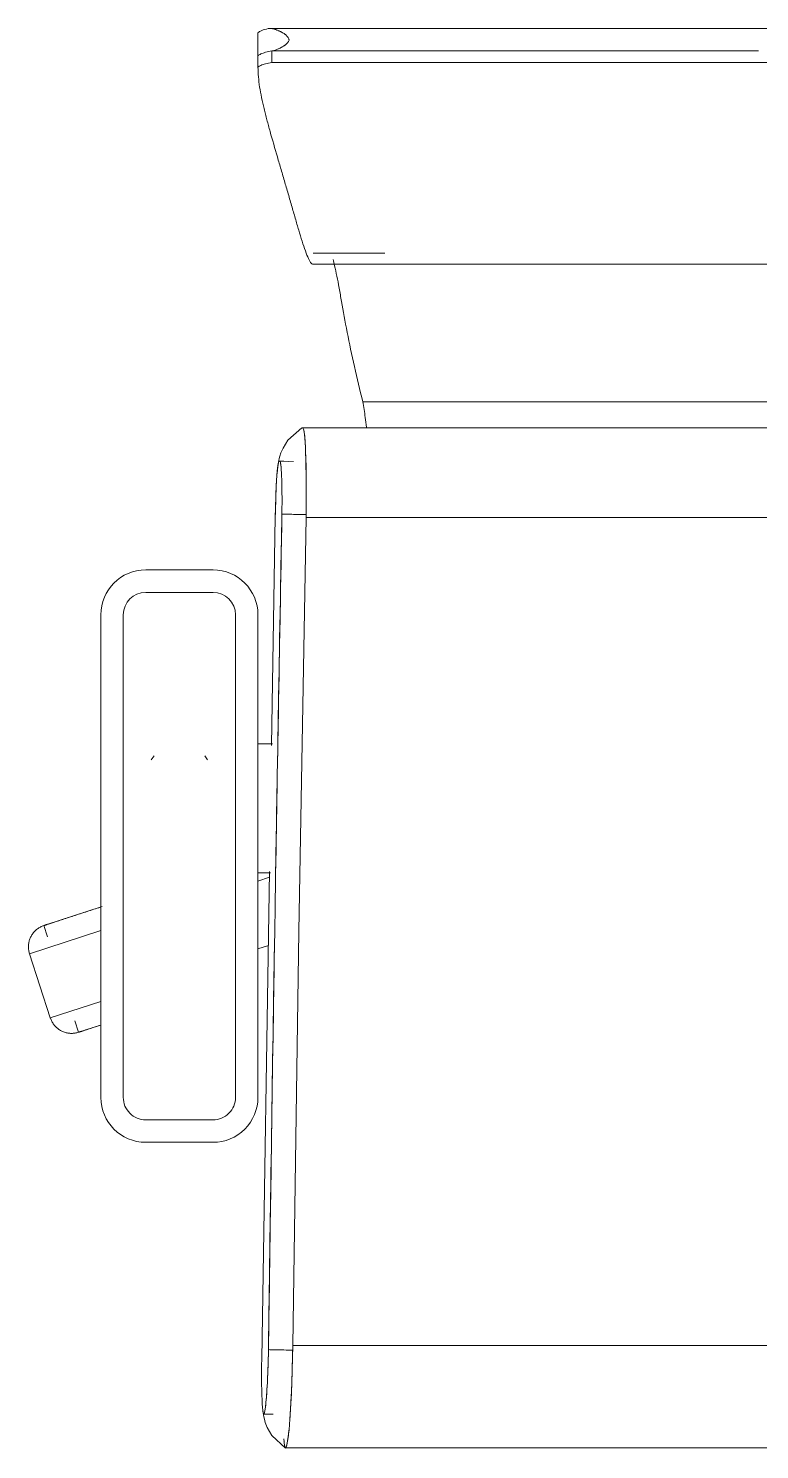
# Model space of a CAD drawing. Header units: millimetres. Extents: x -44657 to 28812, y -28146 to 16565.
# Drawn here: x -18596 to -18270, y -5373 to -4740 of the extents above; entities that cross this region are included whole.
import ezdxf

# ---------------------------------------------------------------- set-up
doc = ezdxf.new("R2010")
doc.units = ezdxf.units.MM
doc.layers.add('I-FURN', color=30, linetype='Continuous', lineweight=5)

# ---------------------------------------------------------------- blocks, each defined once
blk = doc.blocks.new('CHR01 - Operating Chair - CHR01 - Operating Chair-V16-NEW PROPOSED GROUND STOREY PLAN _White Box_')
at = {"layer": 'I-FURN', "color": 31}
for p, q in [((557.6322531374325, 653.6530364702065), (320.0000000000226, 653.6530364702065)), ((556.7561203636716, 650.5367221820452), (556.9024180236704, 651.414508142038)), ((556.9181825943194, 651.5096770285514), (556.7718298783436, 650.6331518713627)), ((558.3652150456213, 650.8149624117849), (558.4882066059683, 649.6177759123555)), ((567.3888116910439, 638.5530022343088), (563.2420092605606, 638.6198149179281)), ((566.933918570879, 637.1704607132277), (566.7872968036792, 636.2923243912912)), ((566.7882257774988, 636.3080983619842), (566.9335442962883, 637.1784295797897)), ((319.9999999999983, 608.0550665512269), (554.4853078323453, 608.0550665512269)), ((568.3115483138081, 614.0239553084061), (564.8114395482351, 396.7858689203164)), ((564.8115380498266, 396.7858695786196), (568.3114912903591, 614.0143031346189)), ((589.9999999999982, 517.5), (619.9999999999974, 517.5)), ((619.9999999999973, 507.4999999999997), (589.9999999999982, 507.4999999999997)), ((569.9999999999998, 282.5), (569.9999999999982, 497.5)), ((579.9999999999984, 497.4999999999999), (580, 282.5)), ((629.9999999999972, 282.5), (629.9999999999972, 497.5)), ((639.9999999999973, 497.5), (639.9999999999973, 282.5)), ((640.5376298444423, 465.4355449262263), (649.8996384254062, 468.4774459104829)), ((640.5376298444423, 465.4355449262263), (649.8996384254062, 468.4774459104829)), ((651.5478499121483, 463.4047725520039), (649.899638425424, 468.4774459104913)), ((640.0532754341874, 454.7635463959947), (662.5003735321025, 462.0570506912794)), ((662.5003735321071, 462.0570506912808), (640.0532754341882, 454.7635463959948)), ((671.7708833633692, 433.5253552024342), (662.5003735321195, 462.057050691284)), ((570.0000000000177, 431.3596901321253), (565.3442131474417, 429.8469332822614)), ((671.7708833633507, 433.5253552024247), (639.9534041203929, 423.1872295119062)), ((639.9534041203923, 423.1872295119059), (671.7708833633554, 433.5253552024261)), ((665.3504881441705, 420.9246200957343), (663.7022766609937, 425.9972934432934)), ((639.458174374537, 412.5116973709347), (665.3504881441534, 420.9246200957254)), ((665.3504881441532, 420.9246200957251), (639.4581743745366, 412.5116973709343)), ((570.0000000000177, 401.1001579842888), (564.8541102048531, 399.428157035194)), ((564.8541102048531, 399.4281570351983), (570.0000000000177, 401.1001579842932)), ((564.5159004253222, 397.3841434101377), (569.3611090929562, 397.3841434101377)), ((592.4048081893094, 347.1335535130306), (593.7140819792322, 345.2623212281667)), ((616.2866759819508, 345.2605911421266), (617.5971273908383, 347.1318234269862)), ((563.9077898608474, 340.6998607413313), (562.263882253158, 238.668933472479)), ((562.2640162065021, 238.6711344826504), (563.907888385194, 340.6998628119526)), ((569.3611090929562, 340.000000000005), (563.5949513554849, 340.000000000005)), ((589.9999999999981, 272.5000000000002), (619.9999999999974, 272.5000000000002)), ((619.9999999999973, 262.5), (589.9999999999981, 262.5)), ((548.5419939605893, 239.1767776810647), (319.9999999999978, 239.1767776810647)), ((554.1079548339535, 214.1899622125084), (560.2405054233043, 214.0911554405004)), ((556.5118739204836, 214.1512645897533), (560.5528622600236, 214.0861567675294)), ((558.4587259331946, 214.1199146935863), (560.243172457844, 214.0911639481417)), ((560.5509865768034, 214.0958545259515), (560.2426922964288, 214.1008217190025)), ((560.243172457844, 214.0911639481417), (560.5513078710011, 214.0861993147364)), ((320.0000000000182, 199.1767776810697), (550.0016336414891, 199.1767776810697)), ((550.3100501197229, 199.1767776810628), (550.0016336414695, 199.1767776810628)), ((523.2493787942859, 187.5604072080927), (116.7533955374832, 187.5604072080927)), ((545.3687510210972, 126.3339430379817), (94.63110800885777, 126.333943037986)), ((545.3669431944362, 121.3529881173778), (513.5121499478423, 121.3529881173778)), ((569.9999915574691, 33.45779477482885), (569.9999915574691, 38.57639222568736)), ((76.14548972440316, 36.38299167046522), (563.8545166946473, 36.38299167046522)), ((563.8545166946474, 31.27095836452079), (563.8545166946473, 36.38299167046524)), ((570.0000000000025, 23.18908064916376), (570.0000000000024, 33.45732740235304)), ((563.853762210885, 31.27095836452083), (346.9386154041456, 31.27095836452083)), ((346.9386154041427, 31.27095836452075), (563.8537622108801, 31.27095836452075)), ((75.32824708241355, 21.28268696634823), (564.6717529176271, 21.28268696634823))]:
    blk.add_line(p, q, dxfattribs=at)
at = {"layer": 'I-FURN', "color": 31, "flags": 128}
for points in [[(556.9024180236704, 651.4145081420378), (557.4240411697835, 653.4620173029427), (557.9210079993034, 653.2583292066142), (558.1409365704151, 652.3641711906913)], [(557.7098129444975, 653.7024242576308), (563.794167726381, 648.0714638990373), (565.8557880471844, 644.5005081800413), (566.7070422012831, 642.3114663131983), (567.1370706330605, 640.8323787365514), (567.3905220975072, 639.7322362378039), (567.5584012453744, 638.8456987705538), (567.6799682746934, 638.0839055022385), (567.7741863700568, 637.3956603792153), (567.8510448804587, 636.7497231427961), (567.8753647671784, 636.5259786943286)], [(554.4853078323453, 608.0550665512263), (554.7343307776738, 619.0544425012316), (555.1118515627337, 629.3865257985758), (555.5949673567426, 638.4245060403471), (556.1543692587961, 645.6200814103659), (556.7561203636717, 650.5367221820452)], [(548.5419939605895, 239.1767776810644), (551.743686767885, 423.6159221161456), (554.4853078323454, 608.0550665512266)], [(649.899638425424, 468.4774459104913), (650.28243140038, 468.593412311337), (650.6695556009488, 468.6939783152347), (651.0603917109853, 468.7789830380336), (651.4543144760875, 468.8482904902996), (651.8506937038619, 468.9017897948979), (652.2488952720997, 468.9393953643539), (652.6482821432494, 468.9610470377839), (653.0482153834946, 468.9667101771186), (653.448055184989, 468.95637572255), (653.8471618893223, 468.9300602070035), (654.2448970109198, 468.8878057296846), (654.640624258421, 468.8296798887473), (655.033710552669, 468.7557756731322), (655.4235270394217, 468.6662113138243), (655.8094500954646, 468.561130094689), (656.190862326248, 468.4407001232681), (656.5671535535482, 468.3051140618128), (656.9377217916814, 468.1545888191085), (657.30197421051, 467.9893652034292), (657.6593280838782, 467.8097075373175), (658.0092117218178, 467.6159032347044), (658.3510653851337, 467.4082623411403), (658.6843421809043, 467.1871170377644), (659.0085089373387, 466.9528211098726), (659.3230470567898, 466.7057493809845), (659.6274533453616, 466.446297113148), (659.9212408179195, 466.174879374653), (660.2039394771931, 465.8919303759778), (660.4750970656229, 465.5979027751607), (660.7342797889153, 465.2932669536475), (660.9810730099999, 464.9785102637555), (661.2150819123768, 464.6541362490562), (661.4359321317138, 464.3206638387661), (661.6432703547716, 463.9786265176072), (661.83676488463, 463.6285714723351), (662.0161061713064, 463.2710587163486), (662.181007307015, 462.9066601937821), (662.3312044851036, 462.5359588645432), (662.4664574221342, 462.159547771683), (662.5003735321282, 462.0570506912884)], [(649.899638425424, 468.4774459104913), (649.8844235499766, 468.4725022977793), (649.8388032641877, 468.4576793683765), (649.7628505507809, 468.4330008358124), (649.6566869178955, 468.3985061804655), (649.5204822046991, 468.354250586427), (649.3544543096787, 468.3003048532088), (649.158868842053, 468.2367552824841), (648.9340386968333, 468.1637035399913), (648.6803235543014, 468.0812664929524), (648.3981293045596, 467.9895760230449), (648.0879073982064, 467.8887788154717), (647.7501541241234, 467.7790361242564), (647.3854098154915, 467.6605235142874), (646.9942579853991, 467.5334305804735), (646.5773243933236, 467.3979606443896), (646.13527604409, 467.2543304290361), (645.668820120749, 467.102769712117), (645.1787028532708, 466.9435209584501), (644.6657083247359, 466.7768389320713), (644.1306572169511, 466.6029902886559), (643.5744054975461, 466.4222531489602), (642.997843050619, 466.2349166538457), (642.4018922530953, 466.0412805017468), (641.7875064991132, 465.8416544691909), (641.155668674823, 465.6363579152522), (640.5073895859597, 465.4257192706289), (639.8437063407673, 465.2100755122015)], [(645.4071366031526, 467.0177435830707), (645.8864604356307, 467.1734853371166), (646.3417747459048, 467.3214259245049), (646.7723511281968, 467.4613286718424), (647.1775007521525, 467.5929697645881), (647.5565754647929, 467.7161386050663), (647.9089688274548, 467.8306381494163), (648.2341170859142, 467.9362852227841), (648.5315000723238, 468.0329108123944), (648.8006420373567, 468.1203603379207), (649.0411124112727, 468.1984938987641), (649.2525264927679, 468.2671864979046), (649.4345460644203, 468.3263282418317), (649.586879933734, 468.375824516373), (649.7092843990275, 468.4155961380565), (649.8015636392522, 468.4455794807584), (649.8635700273188, 468.4657265775323), (649.8952043662266, 468.4760051973232), (649.899638425424, 468.4774459104913)], [(671.7708833633778, 433.5253552024342), (671.8868497642278, 433.1425622274738), (671.9874157681255, 432.7554380269093), (672.0724204909202, 432.3646019168728), (672.1417279431861, 431.9706791517751), (672.19522724778, 431.5742999239963), (672.2328328172404, 431.1760983557541), (672.2544844906661, 430.7767114846087), (672.2601476300007, 430.3767782443592), (672.2498131754365, 429.9769384428735), (672.2234976598857, 429.5778317385359), (672.1812431825667, 429.1800966169426), (672.1231173416251, 428.7843693694372), (672.0492131260187, 428.3912830751934), (671.9596487667109, 428.0014665884407), (671.8545675475756, 427.6155435323935), (671.7341375761503, 427.2341313016103), (671.5985515146949, 426.85784007431), (671.4480262719951, 426.4872718361767), (671.282802656307, 426.1230194173438), (671.1031449901998, 425.7656655439756), (670.9093406875866, 425.4157819060446), (670.7016997940225, 425.0739282427201), (670.4805544906466, 424.7406514469582), (670.2462585627591, 424.4164846905196), (669.9991868338666, 424.1019465710683), (669.7397345660303, 423.7975402825008), (669.4683168275352, 423.5037528099386), (669.1853678288643, 423.2210541506651), (668.8913402280428, 422.9498965622353), (668.5867044065253, 422.6907138389429), (668.2719477166377, 422.4439206178582), (667.9475737019427, 422.2099117154856), (667.6141012916526, 421.9890614961486), (667.2720639704937, 421.7817232730909), (666.922008925226, 421.5882287432324), (666.5644961692351, 421.4088874565517), (666.2000976466729, 421.2439863208432), (665.8293963174297, 421.0937891427545), (665.4529852245652, 420.9585362057239), (665.3504881441705, 420.9246200957343)], [(640.1513653625926, 412.7369287762023), (640.8757104494364, 412.9722827617932), (641.6087802087002, 413.2104715652869), (642.3494018851342, 413.4511141354171), (643.0963906420398, 413.6938254954027), (643.8485514567766, 413.9382173588441), (644.6046810324684, 414.1838987508943), (645.3635697231122, 414.430476633732), (646.1240034686913, 414.6775565353475), (646.8847657374109, 414.9247431806076), (647.6446394719519, 415.1716411236109), (648.4024090364186, 415.417855380312), (649.1568621611679, 415.6629920604217), (649.9067918821295, 415.9066589975581), (650.6509984717478, 416.1484663765904), (651.3882913582133, 416.3880273572921), (652.1174910301945, 416.6249586932045), (652.8374309237694, 416.8588813447337), (653.5469592886984, 417.0894210855353), (654.2449410309413, 417.3162091012006), (654.93025952862, 417.5388825792896), (655.6018184183212, 417.7570852897348), (656.258543349072, 417.9704681547456), (656.8993837010933, 418.1786898072554), (657.5233142665212, 418.3814171370466), (658.1293368895448, 418.5783258236295), (658.7164820632573, 418.7691008551131), (659.2838104806214, 418.9534370321497), (659.8304145371892, 419.1310394561694), (660.3554197830761, 419.3016240011816), (660.8579863218991, 419.4649177683094), (661.3373101543773, 419.6206595223595), (661.7926244646513, 419.7686001097479), (662.2232008469433, 419.9085028570854), (662.628350470899, 420.040143949831), (663.0074251835395, 420.1633127903093), (663.3598185462014, 420.2778123346549), (663.6849668046608, 420.3834594080271), (663.982349791079, 420.4800849976374), (664.2514917561033, 420.5675345231636), (664.4919621300193, 420.6456680840071), (664.7033762115144, 420.7143606831476), (664.8853957831668, 420.7735024270704), (665.0377296524806, 420.822998701616), (665.1601341177741, 420.8627703232994), (665.2524133579988, 420.8927536660014), (665.3144197460654, 420.9129007627753), (665.3460540849818, 420.9231793825662), (665.3504881441705, 420.9246200957343)], [(665.3504881441705, 420.9246200957343), (665.3352732687189, 420.9196764830223), (665.2896529829343, 420.9048535536195), (665.2137002695275, 420.8801750210554), (665.1075366366421, 420.8456803657085), (664.9713319234543, 420.80142477167), (664.8053040284295, 420.7474790384518), (664.6097185607996, 420.6839294677271), (664.38488841558, 420.6108777252343), (664.1311732730479, 420.5284406781911), (663.8489790233062, 420.4367502082879), (663.538757116953, 420.3359530007147), (663.2010038428699, 420.2262103094951), (662.836259534238, 420.1076976995304), (662.4451077041414, 419.9806047657164), (662.0281741120789, 419.8451348296326), (661.5861257628367, 419.7015046142791), (661.1196698394956, 419.54994389736), (660.6295525720174, 419.3906951436931)], [(570.0000000000177, 397.3841434101377), (568.2126868067661, 397.3841434101377), (564.4696514160494, 397.3841434101377)], [(563.5519410671391, 340.000000000005), (568.2126868067661, 340.000000000005), (570.0000000000177, 340.000000000005)], [(550.0016336414695, 199.1767776810646), (549.5495825613876, 200.1796611937918), (549.1525158395453, 203.138022964968), (548.8303440593821, 207.9035183823436), (548.5992222592275, 214.2371856067155), (548.4707398512219, 221.8214281163625), (548.4513394797985, 230.2759403228123), (548.5419939605893, 239.1767776810649)], [(550.3911049041066, 199.2763891231345), (556.6535754743678, 204.7082961225785), (558.8290346093349, 208.2107645367983), (559.7502359867975, 210.370932113039), (560.2275580711059, 211.8349877016345), (560.5161864217938, 212.9258879169284), (560.7124051538938, 213.8059560489711), (560.8583169836123, 214.5627429875221), (560.9745247650833, 215.2468084185388), (561.0720192917016, 215.889055834455), (561.103487259614, 216.1115661640443)]]:
    blk.add_lwpolyline(points, dxfattribs=at)
at = {"layer": 'I-FURN', "color": 31}
for centre, radius, start, end in [((589.9999999999981, 497.5), 19.99999999999988, 89.99999999999893, 179.9999999999993), ((619.9999999999973, 497.5), 20, 3.256887993818641e-13, 89.99999999999902), ((589.9999999999981, 497.5), 9.999999999999797, 89.99999999999902, 179.9999999999997), ((619.9999999999973, 497.5), 9.999999999999801, 1.590277340731758e-13, 90.00000000000017), ((589.9999999999981, 282.5), 19.99999999999988, 180.0000000000004, 270.0000000000002), ((589.9999999999981, 282.5), 9.999999999999659, 180, 269.9999999999996), ((619.9999999999973, 282.5), 9.999999999999801, 269.9999999999998, 359.9999999999995), ((619.9999999999973, 282.5), 20, 270.0000000000003, 3.256887993818641e-13)]:
    blk.add_arc(centre, radius, start, end, dxfattribs=at)
for centre, major_axis, ratio, start_param, end_param in [((556.9996110450553, 613.6290081384647), (0.6459772058771776, 40.09328322461368), 0.05252342302525195, 6.062645058404157, 6.617804542683607), ((556.9996110450553, 613.6290081384647), (0.6459772058771058, 40.09328322461366), 0.05252342302525465, 5.879227980415946, 6.036348854674772), ((556.8618315990661, 608.0620297004552), (0.7258117650536333, 45.0483026325016), 0.05252342302525454, 0.3382647007041473, 0.6976708295116122), ((556.8618315990661, 608.0620297004552), (0.7258117650536229, 45.04830263250157), 0.05252342302525324, 0.7580075678792352, 1.072394146866625), ((566.9844924128743, 613.458483133121), (0.4043192781442924, 25.09451910118084), 0.05252342302525711, 4.735386093153584, 6.617519657824375), ((566.8467326073553, 607.9011544132367), (0.4841652877548019, 30.05024919280476), 0.05252342302525328, 0.3340165670491023, 1.506176613335634), ((566.8466105872233, 607.8915063446381), (0.4841435411679695, 30.0488994670633), 0.05252342302525673, 0.5681024679346782, 0.8024652869812997), ((566.8466105872233, 607.8915063446381), (0.4841435411680108, 30.04889946706338), 0.05252342302525819, 0.3335798271012312, 0.5677624699098297), ((566.9845120533446, 613.4681328512462), (0.4043307285783543, 25.09522978491658), 0.05252342302525183, 5.911897425537759, 6.617804542683587), ((566.9845120533446, 613.4681328512462), (0.4043307285783999, 25.09522978491665), 0.05252342302525055, 4.735385563627862, 5.676595053155724), ((556.8618315990661, 608.0620297004552), (0.7258117650535629, 45.0483026325016), 0.052523423025252, 1.129213848129503, 1.526812488669708), ((566.8466105872233, 607.8915063446381), (0.4841435411680287, 30.04889946706325), 0.05252342302525784, 0.8026251087681247, 1.037046656979258), ((566.8466105872233, 607.8915063446381), (0.4841435411680897, 30.04889946706329), 0.05252342302525506, 1.03714774960157, 1.27157938090543), ((566.8466105872233, 607.8915063446381), (0.4841435411680904, 30.04889946706334), 0.05252342302525743, 1.271670390435021, 1.505846074673614), ((357.712717073624, 426.831018461247), (62.83031008054668, 3899.632052386628), 0.05252342302525381, 4.664711118035408, 4.760186575520772), ((357.7126121329314, 426.8213701174666), (62.83032556498951, 3899.633013445596), 0.05252342302525378, 4.714117565640323, 4.760189039817606), ((357.7126121329314, 426.8213701174666), (62.83032556498951, 3899.633013445596), 0.05252342302525377, 4.664713605066072, 4.710156774143296), ((550.659013056126, 239.296141200518), (0.6449981299522899, 40.03251580433788), 0.05252342302525598, 1.607483087971156, 3.143211825285229), ((560.6438570596935, 239.1256167971821), (0.4033516364133539, 25.03446135668639), 0.05252342302525145, 1.629863303507452, 1.881670014160832), ((560.6439140644152, 239.1352659132994), (0.4033516526533173, 25.03446236464096), 0.05252342302525319, 1.630256767103553, 1.882072923124587), ((560.9562708650566, 239.1302650008987), (0.4033515909677789, 25.03445853605939), 0.05252342302525231, 3.584711314309124, 4.694806394730564), ((560.9562138603351, 239.1206158847814), (0.4033516003320223, 25.03445911726141), 0.05252342302525311, 4.436134852868467, 4.695279763427109), ((560.6438570596935, 239.1256167971821), (0.403351636413276, 25.03446135668639), 0.05252342302525131, 1.882156144348144, 2.133860250169912), ((560.6439140644152, 239.1352659132994), (0.4033516526533446, 25.03446236464093), 0.05252342302525433, 1.882600290902016, 2.134300703556717), ((560.9562138603351, 239.1206158847814), (0.4033516003320778, 25.0344591172614), 0.05252342302525508, 4.176989942309827, 4.370779378149413), ((560.6438570596935, 239.1256167971821), (0.4033516364132094, 25.03446135668639), 0.05252342302525237, 2.134448985188836, 2.386017568969017), ((560.6439140644152, 239.1352659132994), (0.4033516526533732, 25.03446236464098), 0.05252342302525064, 2.134991748556001, 2.386528483988847), ((560.9562138603351, 239.1206158847814), (0.4033516003320278, 25.03445911726141), 0.05252342302525402, 3.141592653589791, 4.114643680156522), ((560.6438570596935, 239.1256167971821), (0.403351636413254, 25.0344613566864), 0.05252342302525446, 2.386741826029529, 3.143620348551547), ((560.6439140644152, 239.1352659132994), (0.4033516526533388, 25.03446236464092), 0.05252342302525382, 2.387477676988782, 2.638756264420976), ((560.6439140644152, 239.1352659132994), (0.4033516526533111, 25.03446236464092), 0.05252342302525088, 2.640235613823839, 2.890984044853107), ((560.9562708650566, 239.1302650008987), (0.4033515909677682, 25.03445853605941), 0.05252342302525072, 3.141592653589794, 3.362692298224804)]:
    blk.add_ellipse(centre, major_axis=major_axis, ratio=ratio, start_param=start_param, end_param=end_param, dxfattribs=at)
for points in [[(554.5299425631908, 610.0808734010004), (557.2962450749899, 610.038814826103), (562.1747355355731, 609.9660146569494), (564.731352470057, 609.9034902284255), (565.302949710246, 609.8670187052392)], [(548.5341255446002, 237.8616619959355), (549.9173798438919, 237.8360496778119), (552.521853652823, 237.7830791527554), (555.7421960519531, 237.7200570342596), (558.1016415015474, 237.6809368882849), (559.0214851125826, 237.6729242144052), (559.307506507032, 237.6790179445099)], [(563.8545166946473, 36.38299167046522), (564.8717166018017, 36.57627788478653), (566.6838115083702, 36.99636759364363), (568.7842367722401, 37.74447211545714), (569.6743136296853, 38.28946980747568), (569.9999999999976, 38.57639222568739)], [(563.85376221088, 31.27095836452075), (564.860356390002, 31.46325322320605), (566.6893242657281, 31.88180522519788), (568.7756645634373, 32.62817327838172), (569.6784556079809, 33.1714722879702), (569.9999999999978, 33.457327402353)], [(566.5807922253114, 31.90208755868566), (565.7777029071906, 31.67307120496841), (564.8716797684033, 31.46366025702912), (563.8545166946474, 31.27095836452078)], [(568.6566403747681, 32.63988036764737), (568.0840370408864, 32.37972567189811), (567.3838815434322, 32.13110391240291), (566.5807922253114, 31.90208755868566)], [(569.9999999999978, 33.45779477482889), (569.6742948789591, 33.17172269539991), (569.22924370865, 32.90003506339662), (568.6566403747681, 32.63988036764737)], [(569.9999999999978, 23.18908064916376), (569.6065000375565, 22.83886336694194), (568.4297396720088, 22.18108601041364), (566.5331115051137, 21.60862306971602), (565.4310092053237, 21.34372020332486)]]:
    blk.add_open_spline(points, degree=3, dxfattribs=at)
for points, knots in [([(521.56887136656, 198.8798862366205), (521.7640702996686, 197.4608411501627), (522.3027857082888, 193.6541320403768), (522.8756120318736, 189.8990160993567), (523.2493787942863, 187.5604072080927)], [-0.7949878337290089, -0.7949878337290089, -0.7949878337290089, -0.7949878337290089, -0.5, 0, 0, 0, 0]), ([(536.5240472691313, 124.2292941100052), (536.3003364107949, 125.0790923540792), (535.7534203591271, 127.3156492985064), (534.8336210648931, 131.5321317081764), (533.8035425508631, 136.8486130237785), (532.4039719672104, 144.8836340834674), (530.3514084371341, 156.4200172897043), (527.1228753579452, 171.8793038632858), (524.6090571092402, 182.4172291617793), (523.2493787942859, 187.5604072080927)], [0.8380082990955264, 0.8380082990955264, 0.8380082990955264, 0.8380082990955264, 0.8500000000000001, 0.8666666666666667, 0.8833333333333333, 0.9, 0.9333333333333333, 0.9666666666666667, 1, 1, 1, 1]), ([(569.9999999999976, 38.57639222568739), (569.9424361166924, 41.37223422798864), (569.5796045691146, 45.79076874641748), (568.4065379666465, 52.07878936722267), (567.4673894360952, 56.17205922836376), (566.6603051374876, 59.4976958827913), (565.7754687194416, 62.84923252679556), (564.121825057933, 68.90634412795453), (561.8605941141894, 76.6971653974686), (559.6833254158007, 84.13551906005047), (558.0256240494773, 89.80700687351576), (556.2907853542347, 95.79241355065892), (554.5739541322282, 101.6963836658502), (552.9763114177641, 107.2070149711681), (551.430041434653, 112.4459623798165), (549.9160489247894, 117.3429017954595), (548.4717835519461, 121.5072166353231), (547.151304531169, 124.667435947354), (546.1259461226058, 126.1117410146839), (545.5469354414439, 126.3335471096317), (545.3688303346883, 126.3338498984772)], [0, 0, 0, 0, 0.06666666666666667, 0.1, 0.1333333333333333, 0.15, 0.1666666666666667, 0.2, 0.2666666666666667, 0.3, 0.3333333333333333, 0.3666666666666667, 0.4, 0.4333333333333333, 0.4666666666666667, 0.5, 0.5333333333333333, 0.5666666666666667, 0.6, 0.6152897958598429, 0.6152897958598429, 0.6152897958598429, 0.6152897958598429]), ([(565.4310092053237, 21.34372020332457), (565.1332499010064, 21.29401534543581), (564.5234905935729, 21.25744061572226), (563.7287718674572, 21.34950464343313), (563.0679372521608, 21.4905103977081), (562.5593480855186, 21.62537295909814), (562.0433723144414, 21.78745435695834), (561.5267430964379, 21.97763851691315), (561.0055573732177, 22.1914649993368), (560.4766416666723, 22.42410860526991), (560.0360207869552, 22.63679233385377), (559.7299408357479, 22.79720385771253), (559.5559028620162, 22.89239827627134), (559.426418811632, 22.96594697311488), (559.295899962754, 23.04049042846383), (559.1183462189715, 23.13980539445437), (558.8021666796784, 23.31525117724861), (558.4364924905564, 23.52293930366702), (558.0844582735891, 23.74754681445758), (557.8317184565357, 23.9272505680194), (557.6143361356638, 24.10501833660189), (557.4317515814125, 24.27916191923877), (557.2964667833771, 24.4286027725115), (557.1347096007398, 24.60741637101926), (556.9521328828441, 24.81854189584264), (556.7378107108458, 25.0879759206117), (556.4742388566517, 25.46264937854314), (556.266218382572, 25.85027716634702), (556.1594791234708, 26.23148697285863), (556.1341854522063, 26.59670325647969), (556.2924245942681, 27.04598466094599), (556.6237834863474, 27.4905811741197), (556.940058034288, 27.82856309087555), (557.1902101735516, 28.07151381098715), (557.3983818723684, 28.26322890150896), (557.5589466868267, 28.40921352317145), (557.6731248225304, 28.51484745104349), (557.7861443926975, 28.61622051323363), (557.9437210515911, 28.74588065540601), (558.1485409149923, 28.89861699000202), (558.4051516619702, 29.06953289999597), (558.7572388051585, 29.28419487877452), (559.1183963213507, 29.48363186972006), (559.431630779728, 29.65171798388596), (559.608454676455, 29.74659913647605), (559.739234280955, 29.81760063291782), (559.8693382026448, 29.88755956402741), (560.0438549856066, 29.97816803835724), (560.3504179212987, 30.13083869139244), (560.7906488357812, 30.3329993477508), (561.317709391667, 30.5529431768523), (562.0100287301232, 30.81918046779215), (562.8574214649359, 31.09148256731484), (563.5239776746612, 31.22663298937601), (563.8537622108802, 31.27095836452075)], [0, 0, 0, 0, 0.05555555555555555, 0.1111111111111111, 0.1388888888888889, 0.1666666666666667, 0.1944444444444444, 0.2222222222222222, 0.25, 0.2777777777777778, 0.3055555555555556, 0.3194444444444444, 0.3263888888888888, 0.3333333333333333, 0.3402777777777778, 0.3472222222222222, 0.361111111111111, 0.3888888888888888, 0.4027777777777777, 0.4166666666666666, 0.4305555555555555, 0.4409722222222222, 0.4513888888888888, 0.4583333333333333, 0.4722222222222222, 0.4861111111111111, 0.5, 0.5277777777777778, 0.5416666666666667, 0.5555555555555556, 0.5833333333333334, 0.6111111111111112, 0.625, 0.6388888888888888, 0.6527777777777777, 0.6597222222222221, 0.6666666666666666, 0.6736111111111112, 0.6805555555555556, 0.6944444444444444, 0.7083333333333333, 0.7222222222222222, 0.75, 0.7638888888888888, 0.7708333333333333, 0.7777777777777778, 0.7847222222222223, 0.7916666666666667, 0.8055555555555556, 0.8333333333333333, 0.861111111111111, 0.8888888888888888, 0.9444444444444444, 1, 1, 1, 1])]:
    blk.add_open_spline(points, degree=3, knots=knots, dxfattribs=at)

msp = doc.modelspace()

# ---------------------------------------------------------------- block references
at = {"layer": 'I-FURN', "color": 31, "rotation": 180}
msp.add_blockref('CHR01 - Operating Chair - CHR01 - Operating Chair-V16-NEW PROPOSED GROUND STOREY PLAN _White Box_', (-17923.44681351156, -4718.265916642606), dxfattribs=at)

doc.saveas('drawing.dxf')
